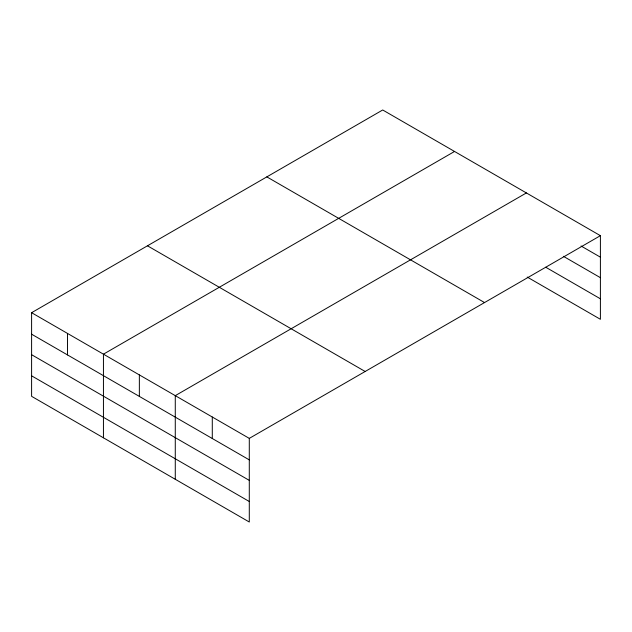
<?xml version="1.0" encoding="UTF-8"?>
<svg xmlns="http://www.w3.org/2000/svg" width="632" height="632" viewBox="0 0 632 632"><rect width="100%" height="100%" fill="white"/><g stroke="black" fill="none" stroke-linecap="round" stroke-linejoin="round"><path stroke-width="0.95" d="M600.4 235.673L382.708 109.984L31.6 312.698L31.6 396.327L249.292 522.016L249.292 438.379L600.4 235.673L600.4 319.302L527.222 277.061M454.542 151.459L103.443 354.173L103.443 437.802M526.385 192.942L175.277 395.648L175.277 479.277M581.053 245.998L600.4 257.169M563.389 256.308L600.4 277.677M545.732 267.233L600.4 298.802M266.838 176.881L484.539 302.562M147.461 245.801L365.162 371.49M31.6 312.698L249.292 438.379M31.6 334.194L249.292 459.875M31.6 354.702L249.292 480.383M31.6 375.827L249.292 501.508M212.289 417.017L212.289 438.513M139.356 374.91L139.356 396.406M67.521 333.435L67.521 354.931"/></g></svg>
